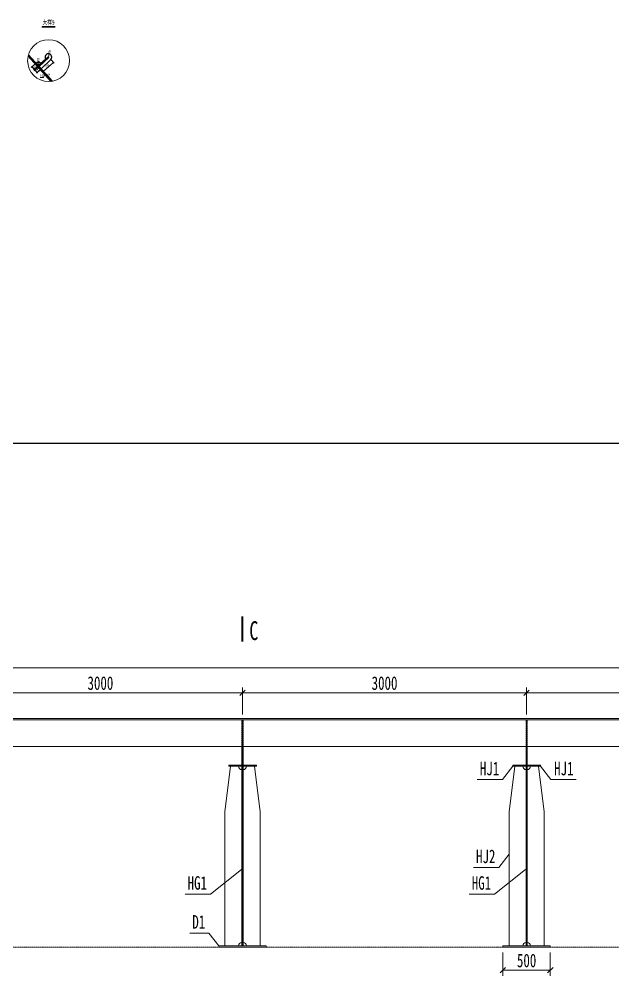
# Model space of a CAD drawing. Header units: millimetres. Extents: x 44597 to 300567, y -113054 to 73044.
# Drawn here: x 51758 to 58026, y -93119 to -83001 of the extents above; entities that cross this region are included whole.
import ezdxf
from ezdxf.enums import TextEntityAlignment as Align

# ---------------------------------------------------------------- set-up
doc = ezdxf.new("R2010")
doc.units = ezdxf.units.MM
doc.linetypes.add('DASHED', pattern=[0.75, 0.5, -0.25])
doc.layers.get('Defpoints').update_dxf_attribs({"color": 8})
for name, color, linetype, lineweight in [('文字', 7, 'Continuous', 15), ('标注线及字体', 2, 'Continuous', 15), ('粗线', 3, 'Continuous', 35), ('细实线', 4, 'Continuous', 15), ('虚线', 7, 'DASHED', 13), ('钢板粗线', 1, 'Continuous', 25), ('钢板细线', 6, 'Continuous', 15)]:
    doc.layers.add(name, color=color, linetype=linetype, lineweight=lineweight)
doc.styles.add('111', font='', dxfattribs={"width": 0.7})
doc.styles.add('BM_Dim', font='', dxfattribs={"width": 0.85})
doc.styles.get('111').set_extended_font_data('仿宋_GB2312')
doc.styles.get('BM_Dim').set_extended_font_data('仿宋_GB2312')
doc.dimstyles.new('200', dxfattribs={"dimscale": 0, "dimtxt": 2.5, "dimasz": 1, "dimexe": 1, "dimexo": 1, "dimgap": 0.6, "dimtad": 1, "dimdec": 0, "dimdsep": 46, "dimtxsty": '111', "dimblk": 'OBLIQUE', "dimcen": 0, "dimclrd": 4, "dimclre": 4, "dimclrt": 4, "dimadec": 1, "dimazin": 2, "dimtfac": 1, "dimtdec": 0, "dimtix": 1, "dimtmove": 2, "dimatfit": 3, "dimfxl": 4, "dimfxlon": 1, "dimtolj": 1, "dimlwd": -1, "dimlwe": -1, "dimarcsym": 0})

# ---------------------------------------------------------------- blocks, each defined once
blk = doc.blocks.new('14-160加劲 有过焊孔')
at = {"layer": 'Defpoints'}
blk.add_line((38609, 31489), (38609, 31629), dxfattribs=at)
at = {"layer": '钢板粗线', "color": 7}
for p, q in [((38603, 31489), (38603, 31629)), ((38603, 31629), (38615, 31629)), ((38615, 31489), (38615, 31629)), ((38650, 31489), (38644, 31631)), ((38568, 31489), (38650, 31489))]:
    blk.add_line(p, q, dxfattribs=at)
for centre, start, end in [((38609, 31629), 2.441, 260.1291), ((38603, 31489), 90, 180)]:
    blk.add_arc(centre, 35, start, end, dxfattribs=at)
blk = doc.blocks.new('_Oblique')
at = {"color": 0, "linetype": 'ByBlock', "lineweight": -2}
blk.add_line((-0.5, -0.5), (0.5, 0.5), dxfattribs=at)
blk = doc.blocks.new('*D786')
at = {"layer": 'Defpoints', "color": 0, "transparency": 16777216}
for p in [(52072, -83405), (51968, -83500), (52015, -83551)]:
    blk.add_point(p, dxfattribs=at)
at = {"layer": '细实线', "color": 4, "transparency": 16777216}
for p, q in [((52119, -83457), (52015, -83551)), ((52092, -83427), (52126, -83464)), ((51988, -83522), (52022, -83559))]:
    blk.add_line(p, q, dxfattribs=at)
at = {"layer": '细实线', "color": 4, "transparency": 16777216, "xscale": 10, "yscale": 10, "zscale": 10}
for p, rotation in [((52119, -83457), 42.30941180340717), ((52015, -83551), 222.3094118034072)]:
    blk.add_blockref('_Oblique', p, dxfattribs=dict(at, rotation=rotation))
at = {"layer": '细实线', "color": 4, "transparency": 16777216, "insert": (52055, -83491), "char_height": 25, "attachment_point": 5, "rotation": 42.3094, "style": '111'}
blk.add_mtext('\\A1;140', dxfattribs=at)
blk = doc.blocks.new('*D787')
at = {"layer": 'Defpoints', "color": 0, "transparency": 16777216}
for p in [(52076, -83367), (52068, -83401)]:
    blk.add_point(p, dxfattribs=at)
at = {"layer": '细实线', "color": 4, "transparency": 16777216}
for p, q in [((52076, -83367), (52068, -83401)), ((52068, -83401), (52076, -83367))]:
    blk.add_line(p, q, dxfattribs=at)
at = {"layer": '细实线', "color": 4, "transparency": 16777216, "xscale": 10, "yscale": 10, "zscale": 10, "rotation": 76.84700869102093}
blk.add_blockref('_Oblique', (52076, -83367), dxfattribs=at)
at = {"layer": '细实线', "color": 4, "transparency": 16777216, "insert": (52081, -83344), "char_height": 25, "attachment_point": 5, "rotation": 76.847, "style": '111'}
blk.add_mtext('\\A1;R35', dxfattribs=at)
blk = doc.blocks.new('*D788')
at = {"layer": 'Defpoints', "color": 0, "transparency": 16777216}
for p in [(51959, -83456), (51960, -83491)]:
    blk.add_point(p, dxfattribs=at)
at = {"layer": '细实线', "color": 4, "transparency": 16777216}
for p, q in [((51959, -83456), (51960, -83491)), ((51960, -83491), (51959, -83456))]:
    blk.add_line(p, q, dxfattribs=at)
at = {"layer": '细实线', "color": 4, "transparency": 16777216, "xscale": 10, "yscale": 10, "zscale": 10, "rotation": 91.84239581254295}
blk.add_blockref('_Oblique', (51959, -83456), dxfattribs=at)
at = {"layer": '细实线', "color": 4, "transparency": 16777216, "insert": (51958, -83433), "char_height": 25, "attachment_point": 5, "rotation": 271.8424, "style": '111'}
blk.add_mtext('\\A1;R35', dxfattribs=at)
blk = doc.blocks.new('*D789')
at = {"layer": 'Defpoints', "color": 0, "transparency": 16777216}
for p in [(51937, -83465), (51917, -83530), (51960, -83491)]:
    blk.add_point(p, dxfattribs=at)
at = {"layer": '细实线', "color": 4, "transparency": 16777216}
for p, q in [((51923, -83477), (51886, -83511)), ((51893, -83504), (51917, -83530)), ((51946, -83503), (51909, -83537))]:
    blk.add_line(p, q, dxfattribs=at)
at = {"layer": '细实线', "color": 4, "transparency": 16777216, "xscale": 10, "yscale": 10, "zscale": 10}
for p, rotation in [((51893, -83504), 132.3094118033967), ((51917, -83530), 312.3094118033967)]:
    blk.add_blockref('_Oblique', p, dxfattribs=dict(at, rotation=rotation))
at = {"layer": '细实线', "color": 4, "transparency": 16777216, "insert": (51918, -83505), "char_height": 25, "attachment_point": 5, "rotation": 312.3094, "style": '111'}
blk.add_mtext('\\A1;35', dxfattribs=at)
blk = doc.blocks.new('*D790')
at = {"layer": 'Defpoints', "color": 0, "transparency": 16777216}
for p in [(51925, -83539), (51960, -83491), (51968, -83500)]:
    blk.add_point(p, dxfattribs=at)
at = {"layer": '细实线', "color": 4, "transparency": 16777216}
for p, q in [((51946, -83503), (51909, -83537)), ((51917, -83530), (51910, -83523)), ((51917, -83530), (51925, -83539)), ((51955, -83512), (51918, -83546)), ((51925, -83539), (51932, -83546))]:
    blk.add_line(p, q, dxfattribs=at)
at = {"layer": '细实线', "color": 4, "transparency": 16777216, "xscale": 10, "yscale": 10, "zscale": 10}
for p, rotation in [((51917, -83530), 312.3094118038355), ((51925, -83539), 132.3094118038355)]:
    blk.add_blockref('_Oblique', p, dxfattribs=dict(at, rotation=rotation))
at = {"layer": '细实线', "color": 4, "transparency": 16777216, "insert": (51947, -83520), "char_height": 25, "attachment_point": 5, "rotation": 312.3094, "style": '111'}
blk.add_mtext('\\A1;12', dxfattribs=at)
blk = doc.blocks.new('*D791')
at = {"layer": 'Defpoints', "color": 0, "transparency": 16777216}
for p in [(51949, -83565), (51968, -83500), (51992, -83525)]:
    blk.add_point(p, dxfattribs=at)
at = {"layer": '细实线', "color": 4, "transparency": 16777216}
for p, q in [((51955, -83512), (51918, -83546)), ((51925, -83539), (51949, -83565)), ((51978, -83538), (51941, -83572))]:
    blk.add_line(p, q, dxfattribs=at)
at = {"layer": '细实线', "color": 4, "transparency": 16777216, "xscale": 10, "yscale": 10, "zscale": 10}
for p, rotation in [((51925, -83539), 132.3094118032766), ((51949, -83565), 312.3094118032766)]:
    blk.add_blockref('_Oblique', p, dxfattribs=dict(at, rotation=rotation))
at = {"layer": '细实线', "color": 4, "transparency": 16777216, "insert": (51952, -83542), "char_height": 25, "attachment_point": 5, "rotation": 312.3094, "style": '111'}
blk.add_mtext('\\A1;35', dxfattribs=at)
blk = doc.blocks.new('*D792')
at = {"layer": 'Defpoints', "color": 0, "transparency": 16777216}
for p in [(52048, -83608), (52059, -83599), (52060, -83620)]:
    blk.add_point(p, dxfattribs=at)
at = {"layer": '细实线', "color": 4, "transparency": 16777216}
for p, q in [((52055, -83616), (52066, -83628)), ((52070, -83611), (52060, -83620)), ((52065, -83606), (52077, -83618))]:
    blk.add_line(p, q, dxfattribs=at)
at = {"layer": '细实线', "color": 4, "transparency": 16777216, "xscale": 10, "yscale": 10, "zscale": 10}
for p, rotation in [((52060, -83620), 222.3094118038855), ((52070, -83611), 42.30941180388547)]:
    blk.add_blockref('_Oblique', p, dxfattribs=dict(at, rotation=rotation))
at = {"layer": '细实线', "color": 4, "transparency": 16777216, "insert": (52070, -83588), "char_height": 25, "attachment_point": 5, "rotation": 42.3094, "style": '111'}
blk.add_mtext('\\A1;14', dxfattribs=at)
blk = doc.blocks.new('*D2851')
at = {"layer": 'Defpoints', "color": 0, "transparency": 16777216}
for p in [(57116, -90112), (57116, -90396), (60116, -90396)]:
    blk.add_point(p, dxfattribs=at)
at = {"layer": '细实线', "color": 4, "transparency": 16777216}
for p, q in [((57116, -90339), (57116, -90054)), ((60116, -90112), (57116, -90112)), ((60116, -90339), (60116, -90054))]:
    blk.add_line(p, q, dxfattribs=at)
at = {"layer": '细实线', "color": 4, "transparency": 16777216, "xscale": 57.14285714285715, "yscale": 57.14285714285715, "zscale": 57.14285714285715, "rotation": 180}
blk.add_blockref('_Oblique', (57116, -90112), dxfattribs=at)
at = {"layer": '细实线', "color": 4, "transparency": 16777216, "xscale": 57.14285714285715, "yscale": 57.14285714285715, "zscale": 57.14285714285715}
blk.add_blockref('_Oblique', (60116, -90112), dxfattribs=at)
at = {"layer": '细实线', "color": 4, "transparency": 16777216, "insert": (58616, -90009), "char_height": 142.9, "attachment_point": 5, "style": '111'}
blk.add_mtext('\\A1;3000', dxfattribs=at)
blk = doc.blocks.new('*D2852')
at = {"layer": 'Defpoints', "color": 0, "transparency": 16777216}
for p in [(54116, -90112), (54116, -90396), (57116, -90396)]:
    blk.add_point(p, dxfattribs=at)
at = {"layer": '细实线', "color": 4, "transparency": 16777216}
for p, q in [((54116, -90339), (54116, -90054)), ((57116, -90112), (54116, -90112)), ((57116, -90339), (57116, -90054))]:
    blk.add_line(p, q, dxfattribs=at)
at = {"layer": '细实线', "color": 4, "transparency": 16777216, "xscale": 57.14285714285715, "yscale": 57.14285714285715, "zscale": 57.14285714285715, "rotation": 180}
blk.add_blockref('_Oblique', (54116, -90112), dxfattribs=at)
at = {"layer": '细实线', "color": 4, "transparency": 16777216, "xscale": 57.14285714285715, "yscale": 57.14285714285715, "zscale": 57.14285714285715}
blk.add_blockref('_Oblique', (57116, -90112), dxfattribs=at)
at = {"layer": '细实线', "color": 4, "transparency": 16777216, "insert": (55616, -90009), "char_height": 142.9, "attachment_point": 5, "style": '111'}
blk.add_mtext('\\A1;3000', dxfattribs=at)
blk = doc.blocks.new('*D2853')
at = {"layer": 'Defpoints', "color": 0, "transparency": 16777216}
for p in [(51116, -90112), (51116, -90396), (54116, -90396)]:
    blk.add_point(p, dxfattribs=at)
at = {"layer": '细实线', "color": 4, "transparency": 16777216}
for p, q in [((51116, -90339), (51116, -90054)), ((54116, -90112), (51116, -90112)), ((54116, -90339), (54116, -90054))]:
    blk.add_line(p, q, dxfattribs=at)
at = {"layer": '细实线', "color": 4, "transparency": 16777216, "xscale": 57.14285714285715, "yscale": 57.14285714285715, "zscale": 57.14285714285715, "rotation": 180}
blk.add_blockref('_Oblique', (51116, -90112), dxfattribs=at)
at = {"layer": '细实线', "color": 4, "transparency": 16777216, "xscale": 57.14285714285715, "yscale": 57.14285714285715, "zscale": 57.14285714285715}
blk.add_blockref('_Oblique', (54116, -90112), dxfattribs=at)
at = {"layer": '细实线', "color": 4, "transparency": 16777216, "insert": (52616, -90009), "char_height": 142.9, "attachment_point": 5, "style": '111'}
blk.add_mtext('\\A1;3000', dxfattribs=at)
blk = doc.blocks.new('*D2854')
at = {"layer": 'Defpoints', "color": 0, "transparency": 16777216}
for p in [(48916, -89847), (48916, -90133), (68316, -90117)]:
    blk.add_point(p, dxfattribs=at)
at = {"layer": '细实线', "color": 4, "transparency": 16777216}
for p, q in [((48916, -90076), (48916, -89790)), ((68316, -89847), (48916, -89847)), ((68316, -90060), (68316, -89790))]:
    blk.add_line(p, q, dxfattribs=at)
at = {"layer": '细实线', "color": 4, "transparency": 16777216, "xscale": 57.14285714285715, "yscale": 57.14285714285715, "zscale": 57.14285714285715, "rotation": 180}
blk.add_blockref('_Oblique', (48916, -89847), dxfattribs=at)
at = {"layer": '细实线', "color": 4, "transparency": 16777216, "xscale": 57.14285714285715, "yscale": 57.14285714285715, "zscale": 57.14285714285715}
blk.add_blockref('_Oblique', (68316, -89847), dxfattribs=at)
at = {"layer": '细实线', "color": 4, "transparency": 16777216, "insert": (58616, -89745), "char_height": 142.9, "attachment_point": 5, "style": '111'}
blk.add_mtext('\\A1;19400', dxfattribs=at)
blk = doc.blocks.new('*D2866')
at = {"layer": 'Defpoints', "color": 0, "transparency": 16777216}
for p in [(56866, -92796), (57366, -92796), (56866, -93039)]:
    blk.add_point(p, dxfattribs=at)
at = {"layer": '细实线', "color": 4, "transparency": 16777216}
for p, q in [((56866, -92853), (56866, -93096)), ((57366, -92853), (57366, -93096)), ((57366, -93039), (56866, -93039))]:
    blk.add_line(p, q, dxfattribs=at)
at = {"layer": '细实线', "color": 4, "transparency": 16777216, "xscale": 57.14285714285715, "yscale": 57.14285714285715, "zscale": 57.14285714285715, "rotation": 180}
blk.add_blockref('_Oblique', (56866, -93039), dxfattribs=at)
at = {"layer": '细实线', "color": 4, "transparency": 16777216, "xscale": 57.14285714285715, "yscale": 57.14285714285715, "zscale": 57.14285714285715}
blk.add_blockref('_Oblique', (57366, -93039), dxfattribs=at)
at = {"layer": '细实线', "color": 4, "transparency": 16777216, "insert": (57116, -92937), "char_height": 142.9, "attachment_point": 5, "style": '111'}
blk.add_mtext('\\A1;500', dxfattribs=at)

msp = doc.modelspace()

# ---------------------------------------------------------------- linework, layer by layer
at = {"color": 4}
msp.add_line((51997.6, -83080.2), (52139.5, -83080.2), dxfattribs=at)
at = {"color": 6, "const_width": 3.6}
msp.add_lwpolyline([(51997.6, -83074.2), (52139.5, -83074.2)], dxfattribs=at)
at = {"layer": 'Defpoints'}
for p, q in [((51854.1, -83384.3), (52102.1, -83656.9)), ((54116.3, -90396.3), (54116.3, -92780.3)), ((57116.3, -90396.3), (57116.3, -92780.3)), ((54110.3, -90880.3), (53970.3, -90880.3)), ((54262.3, -90880.3), (54122.3, -90880.3)), ((57110.3, -90880.3), (56970.3, -90880.3)), ((57262.3, -90880.3), (57122.3, -90880.3))]:
    msp.add_line(p, q, dxfattribs=at)
msp.add_lwpolyline([(47566.6, -87474.1), (69566.6, -87474.1), (69566.6, -102091.3), (47566.6, -102091.3)], close=True, dxfattribs=at)
at = {"layer": '粗线'}
msp.add_line((54116.3, -89568.6), (54116.3, -89305.3), dxfattribs=at)
at = {"layer": '细实线'}
for p, q in [((51979.2, -83616.8), (52014.7, -83616.8)), ((52014.7, -83616.8), (52024, -83581.4)), ((56862.6, -91026.9), (56970.3, -90886.3)), ((57370.1, -91026.9), (57262.3, -90886.3)), ((56862.6, -91026.9), (56595, -91026.9)), ((57370.1, -91026.9), (57637.7, -91026.9)), ((56822.6, -91953.9), (56930.3, -91813.3)), ((56822.6, -91953.9), (56555, -91953.9)), ((53777.5, -92234.5), (54105.3, -91977.1)), ((56777.5, -92234.5), (57105.3, -91977.1)), ((53777.5, -92234.5), (53509.9, -92234.5)), ((56777.5, -92234.5), (56509.9, -92234.5)), ((53759.5, -92645.8), (53559.9, -92645.8)), ((53759.5, -92645.8), (53866.3, -92780.3))]:
    msp.add_line(p, q, dxfattribs=at)
msp.add_circle((52068.6, -83438.3), 221.2, dxfattribs=at)
at = {"layer": '虚线', "ltscale": 4}
for p, q in [((54110.3, -90676.3), (54110.3, -90396.3)), ((54122.3, -90676.3), (54122.3, -90396.3)), ((57110.3, -90676.3), (57110.3, -90396.3)), ((57122.3, -90676.3), (57122.3, -90396.3)), ((53866.3, -92796.3), (48916.3, -92796.3)), ((56866.3, -92796.3), (54366.3, -92796.3)), ((59866.3, -92796.3), (57369.7, -92796.3))]:
    msp.add_line(p, q, dxfattribs=at)
at = {"layer": '钢板粗线'}
for p, q in [((51852.2, -83392.6), (52093.7, -83658)), ((51856.3, -83376.3), (52110.3, -83655.4))]:
    msp.add_line(p, q, dxfattribs=at)
at = {"layer": '钢板细线'}
for p, q in [((68116.3, -90380.3), (48716.3, -90380.3)), ((68116.3, -90396.3), (48716.3, -90396.3)), ((68116.3, -90676.3), (48716.3, -90676.3)), ((54110.3, -90676.3), (54110.3, -92780.3)), ((54122.3, -90676.3), (54122.3, -92780.3)), ((57110.3, -90676.3), (57110.3, -92780.3)), ((57122.3, -90676.3), (57122.3, -92780.3)), ((53930.3, -91366.3), (53990.3, -90886.3)), ((54110.3, -90874.3), (53970.3, -90874.3)), ((53970.3, -90874.3), (53970.3, -90886.3)), ((54110.3, -90886.3), (53970.3, -90886.3)), ((54262.3, -90874.3), (54122.3, -90874.3)), ((54262.3, -90886.3), (54122.3, -90886.3)), ((54302.3, -91366.3), (54242.3, -90886.3)), ((54262.3, -90874.3), (54262.3, -90886.3)), ((56930.3, -91366.3), (56990.3, -90886.3)), ((57110.3, -90874.3), (56970.3, -90874.3)), ((56970.3, -90874.3), (56970.3, -90886.3)), ((57110.3, -90886.3), (56970.3, -90886.3)), ((57262.3, -90874.3), (57122.3, -90874.3)), ((57262.3, -90886.3), (57122.3, -90886.3)), ((57302.3, -91366.3), (57242.3, -90886.3)), ((57262.3, -90874.3), (57262.3, -90886.3)), ((53930.3, -91366.3), (53930.3, -92780.3)), ((54302.3, -91366.3), (54302.3, -92780.3)), ((56930.3, -91366.3), (56930.3, -92780.3)), ((57302.3, -91366.3), (57302.3, -92780.3)), ((54366.3, -92780.3), (53866.3, -92780.3)), ((53866.3, -92780.3), (53866.3, -92796.3)), ((54366.3, -92780.3), (54366.3, -92796.3)), ((57366.3, -92780.3), (56866.3, -92780.3)), ((56866.3, -92780.3), (56866.3, -92796.3)), ((57366.3, -92780.3), (57366.3, -92796.3)), ((54366.3, -92796.3), (53866.3, -92796.3)), ((57366.3, -92796.3), (56866.3, -92796.3))]:
    msp.add_line(p, q, dxfattribs=at)
for centre, start, end in [((54110.3, -90886.3), 180, 270), ((54122.3, -90886.3), 270, 0), ((57110.3, -90886.3), 180, 270), ((57122.3, -90886.3), 270, 0), ((54110.3, -92780.3), 90, 180), ((54122.3, -92780.3), 0, 90), ((57110.3, -92780.3), 90, 180), ((57122.3, -92780.3), 0, 90)]:
    msp.add_arc(centre, 35, start, end, dxfattribs=at)

# ---------------------------------------------------------------- block references
at = {"layer": '细实线', "rotation": 312.3094118034077}
msp.add_blockref('14-160加劲 有过焊孔', (2688.1, -76139.2), dxfattribs=at)

# ---------------------------------------------------------------- texts
at = {"layer": '文字', "style": 'BM_Dim', "width": 0.7}
for s, height, p in [('F1', 25, (51997.5, -83613.9)), ('HJ1', 142.86, (56724.2, -91023.9)), ('HJ1', 142.86, (57508.5, -91023.9)), ('HJ2', 142.86, (56684.2, -91950.9)), ('HG1', 142.86, (53639.1, -92231.5)), ('HG1', 142.86, (56639.1, -92231.5)), ('D1', 142.86, (53654.6, -92642.8))]:
    msp.add_text(s, height=height, dxfattribs=at).set_placement(p, align=Align.BOTTOM_CENTER)
msp.add_text('C', height=200, dxfattribs=at).set_placement((54235.8, -89554.3), align=Align.CENTER)
at = {"layer": '标注线及字体', "style": '111', "width": 0.7}
msp.add_text('大样9', height=50, dxfattribs=at).set_placement((52068.8, -83032.1), align=Align.MIDDLE)

# ---------------------------------------------------------------- dimensions: what is measured, and where the dimension line sits
at = {"layer": '细实线'}
for center, mpoint, picture, middle in [((52067.9, -83400.8), (52075.9, -83366.8), '*D787', (52081.2, -83343.8)), ((51960.3, -83490.7), (51959.2, -83455.7), '*D788', (51958.5, -83433.1))]:
    dim = msp.add_radius_dim(center=center, mpoint=mpoint, dimstyle='200', override={"dimscale": 10, "dimblk": 'Oblique'}, dxfattribs=at)
    dim.commit()
    dim.dimension.update_dxf_attribs({"geometry": picture, "text_midpoint": middle, "dimtype": 164})
for p1, p2, distance, picture, middle in [((51936.8, -83464.8), (51960.3, -83490.7), -58.7, '*D789', (51918.3, -83505.2)), ((52071.9, -83405.3), (51968.4, -83499.5), 69.8, '*D786', (52055.1, -83490.8))]:
    dim = msp.add_aligned_dim(p1=p1, p2=p2, distance=distance, dimstyle='200', override={"dimscale": 10, "dimblk": 'Oblique'}, dxfattribs=at)
    dim.commit()
    dim.dimension.update_dxf_attribs({"geometry": picture, "text_midpoint": middle})
for base, p1, p2, angle, picture, middle in [((51925, -83539.1), (51960.3, -83490.7), (51968.4, -83499.5), 312.30941, '*D790', (51947.2, -83520.2)), ((51948.5, -83564.9), (51968.4, -83499.5), (51992, -83525.4), 312.30941, '*D791', (51952.4, -83541.6)), ((52059.6, -83620.5), (52058.7, -83598.8), (52048.4, -83608.2), 222.30941, '*D792', (52069.7, -83588.3))]:
    dim = msp.add_linear_dim(base=base, p1=p1, p2=p2, angle=angle, dimstyle='200', override={"dimscale": 10, "dimblk": 'Oblique'}, dxfattribs=at)
    dim.commit()
    dim.dimension.update_dxf_attribs({"geometry": picture, "text_midpoint": middle, "dimtype": 161})
for base, p1, p2, override, picture, middle in [((48916.3, -89847), (68316.3, -90116.9), (48916.3, -90132.8), {"dimscale": 57.142857}, '*D2854', (58616.3, -89744.7)), ((51116.3, -90111.6), (54116.3, -90396.3), (51116.3, -90396.3), {"dimscale": 57.142857}, '*D2853', (52616.3, -90009.3)), ((54116.3, -90111.6), (57116.3, -90396.3), (54116.3, -90396.3), {"dimscale": 57.142857}, '*D2852', (55616.3, -90009.3)), ((57116.3, -90111.6), (60116.3, -90396.3), (57116.3, -90396.3), {"dimscale": 57.142857}, '*D2851', (58616.3, -90009.3)), ((56866.3, -93038.9), (57366.3, -92796.3), (56866.3, -92796.3), {"dimscale": 57.142857, "dimblk": 'Oblique'}, '*D2866', (57116.3, -92936.7))]:
    dim = msp.add_linear_dim(base=base, p1=p1, p2=p2, angle=180, dimstyle='200', override=override, dxfattribs=at)
    dim.commit()
    dim.dimension.update_dxf_attribs({"geometry": picture, "text_midpoint": middle})

doc.saveas('drawing.dxf')
